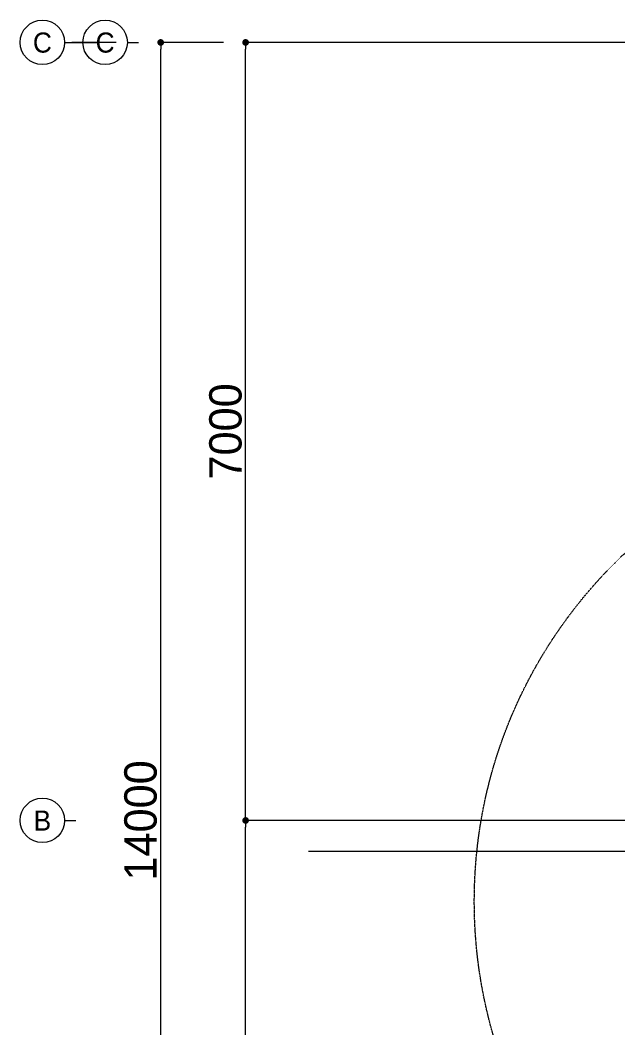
# Model space of a CAD drawing. Header units: millimetres. Extents: x -376000 to 292178, y -193032 to 188048.
# Drawn here: x -88124 to -82738, y 61974 to 71049 of the extents above; entities that cross this region are included whole.
import ezdxf

# ---------------------------------------------------------------- set-up
doc = ezdxf.new("R2010")
doc.units = ezdxf.units.MM
doc.header["$PDMODE"] = 1
doc.header["$PDSIZE"] = -2
doc.linetypes.add('VW-01 短破線', pattern=[2.116125, 1.058062, -1.058062])
doc.linetypes.add('ラインタイプ-6', pattern=[5.291531, 3.175, -1.058062, 0.352704, -0.705764])
for name, color, linetype, lineweight in [('01_基準-寸法', 7, 'Continuous', 5), ('07_文字・記号', 7, 'Continuous', 9), ('_天井プロット (2D)', 7, 'Continuous', 5), ('_平面図(既存部) (2D)', 7, 'Continuous', 5), ('_文字・記号 (2D)', 7, 'Continuous', 5)]:
    doc.layers.add(name, color=color, linetype=linetype, lineweight=lineweight)
doc.layers.add('06一点鎖線', color=7, linetype='ラインタイプ-6', lineweight=9, true_color=0x9999ff)
doc.styles.add('Hiragino Kaku Gothic Pro W3', font='', dxfattribs={"bigfont": 'Hiragino Kaku Gothic Pro W3'})
doc.styles.add('Hiragino Sans W3', font='', dxfattribs={"bigfont": 'Hiragino Sans W3'})
doc.styles.add('ＭＳ Ｐゴシック', font='MS PGothic.ttf')
doc.styles.get('Hiragino Kaku Gothic Pro W3').set_extended_font_data('Hiragino Kaku Gothic Pro W3')
doc.styles.get('Hiragino Sans W3').set_extended_font_data('Hiragino Sans W3')
doc.dimstyles.new('RGT', dxfattribs={"dimtxt": 161.781684, "dimasz": 0.999939, "dimexe": 0, "dimexo": 1, "dimgap": 0.5, "dimtad": 1, "dimdsep": 46, "dimtxsty": 'Hiragino Sans W3', "dimblk": 'DOT', "dimblk1": 'DOT', "dimblk2": 'DOT', "dimcen": 0, "dimazin": 0, "dimtfac": 1, "dimtix": 1, "dimtmove": 0, "dimatfit": 0, "dimldrblk": 'VW_FILLEDARROW', "dimfxl": 1, "dimfrac": 2, "dimtolj": 1, "dimarcsym": 0})

# ---------------------------------------------------------------- blocks, each defined once
blk = doc.blocks.new('平面図(既存部) (2D)')
at = {"layer": '06一点鎖線'}
for p, q in [((-50528.728, 70848.559), (-85528.728, 70848.559)), ((-50528.728, 63848.559), (-85528.728, 63848.559)), ((-50528.728, 63568.559), (-85528.728, 63568.559))]:
    blk.add_line(p, q, dxfattribs=at)
blk = doc.blocks.new('天井プロット (2D)')
at = {"layer": '07_文字・記号', "color": 100, "linetype": 'VW-01 短破線', "true_color": 0x00ff3f}
blk.add_circle((-79738, 63120), 4300, dxfattribs=at)
blk = doc.blocks.new('_Dot')
at = {"color": 0, "linetype": 'ByBlock', "lineweight": -2}
blk.add_line((-0.5, 0), (-1, 0), dxfattribs=at)
at = {"color": 0, "linetype": 'ByBlock', "const_width": 0.5}
blk.add_lwpolyline([(-0.25, 0, 1), (0.25, 0, 1)], format="xyb", close=True, dxfattribs=at)
blk = doc.blocks.new('*D449')
at = {"layer": '01_基準-寸法', "color": 0, "lineweight": -2}
for p, q in [((-85529.7, 70848.6), (-86095.6, 70848.6)), ((-86095.6, 63908.6), (-86095.6, 70788.6)), ((-85529.7, 63848.6), (-86095.6, 63848.6))]:
    blk.add_line(p, q, dxfattribs=at)
at = {"layer": 'Defpoints', "color": 0}
for p in [(-86095.6, 70848.6), (-85528.7, 70848.6), (-85528.7, 63848.6)]:
    blk.add_point(p, dxfattribs=at)
at = {"layer": '01_基準-寸法', "color": 0, "lineweight": -2, "xscale": 59.99633789062499, "yscale": 59.99633789062499, "zscale": 59.99633789062499}
for p, rotation in [((-86095.6, 70848.6), 90), ((-86095.6, 63848.6), 270)]:
    blk.add_blockref('_Dot', p, dxfattribs=dict(at, rotation=rotation))
at = {"layer": '01_基準-寸法', "color": 0, "insert": (-86275.5, 67348.6), "char_height": 291.21, "attachment_point": 5, "rotation": 90, "style": 'Hiragino Kaku Gothic Pro W3'}
blk.add_mtext('\\A1;7000', dxfattribs=at)
blk = doc.blocks.new('VW_FILLEDARROW')
at = {"color": 0, "linetype": 'Continuous', "lineweight": 5, "transparency": 16777216, "flags": 128}
blk.add_lwpolyline([(-161.33, 43.23), (0, 0), (-161.33, -43.23)], close=True, dxfattribs=at)
blk = doc.blocks.new('*D450')
at = {"layer": '01_基準-寸法', "color": 0, "lineweight": -2}
for p, q in [((-85529.7, 63848.6), (-86095.6, 63848.6)), ((-86095.6, 56908.6), (-86095.6, 63788.6)), ((-85529.7, 56848.6), (-86095.6, 56848.6))]:
    blk.add_line(p, q, dxfattribs=at)
at = {"layer": 'Defpoints', "color": 0}
for p in [(-86095.6, 63848.6), (-85528.7, 63848.6), (-85528.7, 56848.6)]:
    blk.add_point(p, dxfattribs=at)
at = {"layer": '01_基準-寸法', "color": 0, "lineweight": -2, "xscale": 59.99633789062499, "yscale": 59.99633789062499, "zscale": 59.99633789062499}
for p, rotation in [((-86095.6, 63848.6), 90), ((-86095.6, 56848.6), 270)]:
    blk.add_blockref('_Dot', p, dxfattribs=dict(at, rotation=rotation))
at = {"layer": '01_基準-寸法', "color": 0, "insert": (-86275.5, 60348.6), "char_height": 291.21, "attachment_point": 5, "rotation": 90, "style": 'Hiragino Kaku Gothic Pro W3'}
blk.add_mtext('\\A1;7000', dxfattribs=at)
blk = doc.blocks.new('*D462')
at = {"layer": '01_基準-寸法', "color": 0, "lineweight": -2}
for p, q in [((-86294, 70848.6), (-86859.8, 70848.6)), ((-86859.8, 56908.6), (-86859.8, 70788.6)), ((-86294, 56848.6), (-86859.8, 56848.6))]:
    blk.add_line(p, q, dxfattribs=at)
at = {"layer": 'Defpoints', "color": 0}
for p in [(-86859.8, 70848.6), (-86293, 70848.6), (-86293, 56848.6)]:
    blk.add_point(p, dxfattribs=at)
at = {"layer": '01_基準-寸法', "color": 0, "lineweight": -2, "xscale": 59.99633789062499, "yscale": 59.99633789062499, "zscale": 59.99633789062499}
for p, rotation in [((-86859.8, 70848.6), 90), ((-86859.8, 56848.6), 270)]:
    blk.add_blockref('_Dot', p, dxfattribs=dict(at, rotation=rotation))
at = {"layer": '01_基準-寸法', "color": 0, "insert": (-87039.8, 63848.6), "char_height": 291.21, "attachment_point": 5, "rotation": 90, "style": 'Hiragino Kaku Gothic Pro W3'}
blk.add_mtext('\\A1;14000', dxfattribs=at)
blk = doc.blocks.new('文字・記号 (2D)')
at = {"layer": '01_基準-寸法'}
for p, q in [((-87724.062, 70848.559), (-87624.062, 70848.559)), ((-87724.062, 70848.559), (-87624.062, 70848.559)), ((-87724.062, 70848.559), (-87624.062, 70848.559)), ((-87724.062, 70848.559), (-87424.062, 70848.559)), ((-87724.062, 63848.559), (-87624.062, 63848.559)), ((-87724.062, 63848.559), (-87624.062, 63848.559)), ((-87724.062, 63848.559), (-87624.062, 63848.559)), ((-87724.062, 63848.559), (-87624.062, 63848.559))]:
    blk.add_line(p, q, dxfattribs=at)
at = {"layer": '01_基準-寸法', "color": 7, "linetype": 'Continuous'}
blk.add_line((-87259.814, 70848.559), (-87659.814, 70848.559), dxfattribs=at)
at = {"layer": '01_基準-寸法', "transparency": 33554687}
for p, q in [((-87159.814, 70848.559), (-87059.814, 70848.559)), ((-87724.062, 63848.559), (-87624.062, 63848.559))]:
    blk.add_line(p, q, dxfattribs=at)
at = {"layer": '01_基準-寸法'}
for centre in [(-87924.062, 70848.559), (-87924.062, 63848.559)]:
    blk.add_circle(centre, 200, dxfattribs=at)
at = {"layer": '01_基準-寸法', "color": 7, "linetype": 'Continuous', "lineweight": 5, "transparency": 33554687}
for centre in [(-87359.814, 70848.559), (-87924.062, 63848.559)]:
    blk.add_circle(centre, 200, dxfattribs=at)
at = {"layer": '01_基準-寸法', "char_height": 180.909, "attachment_point": 2, "line_spacing_factor": 1.007907, "style": 'ＭＳ Ｐゴシック'}
for s, insert in [('C', (-87924.062, 70937.675)), ('B', (-87924.062, 63937.675))]:
    blk.add_mtext(s, dxfattribs=dict(at, insert=insert))
at = {"layer": '01_基準-寸法', "color": 7, "transparency": 33554687, "char_height": 180.909, "attachment_point": 2, "line_spacing_factor": 1.007907, "style": 'ＭＳ Ｐゴシック'}
for s, insert in [('C', (-87359.814, 70937.675)), ('B', (-87924.062, 63937.675))]:
    blk.add_mtext(s, dxfattribs=dict(at, insert=insert))
at = {"layer": '01_基準-寸法'}
for base, p1, p2, picture, middle in [((-86859.814, 70848.559), (-86292.976, 56848.559), (-86292.976, 70848.559), '*D462', (-87039.789, 63848.559)), ((-86095.566, 70848.559), (-85528.728, 63848.559), (-85528.728, 70848.559), '*D449', (-86275.541, 67348.559)), ((-86095.566, 63848.559), (-85528.728, 56848.559), (-85528.728, 63848.559), '*D450', (-86275.541, 60348.559))]:
    dim = blk.add_linear_dim(base=base, p1=p1, p2=p2, angle=270, dimstyle='RGT', override={"dimtxt": 291.207031, "dimasz": 59.996338, "dimgap": 30, "dimpost": '<>', "dimtxsty": 'Hiragino Kaku Gothic Pro W3', "dimtmove": 2}, dxfattribs=at)
    dim.commit()
    dim.dimension.update_dxf_attribs({"geometry": picture, "text_midpoint": middle})

msp = doc.modelspace()

# ---------------------------------------------------------------- block references
at = {"layer": '_平面図(既存部) (2D)'}
msp.add_blockref('平面図(既存部) (2D)', (0, 0), dxfattribs=at)

# ---------------------------------------------------------------- next in the draw order: block references
at = {"layer": '_天井プロット (2D)'}
msp.add_blockref('天井プロット (2D)', (0, 0), dxfattribs=at)

# ---------------------------------------------------------------- next in the draw order: block references
at = {"layer": '_文字・記号 (2D)'}
msp.add_blockref('文字・記号 (2D)', (0, 0), dxfattribs=at)

doc.saveas('drawing.dxf')
